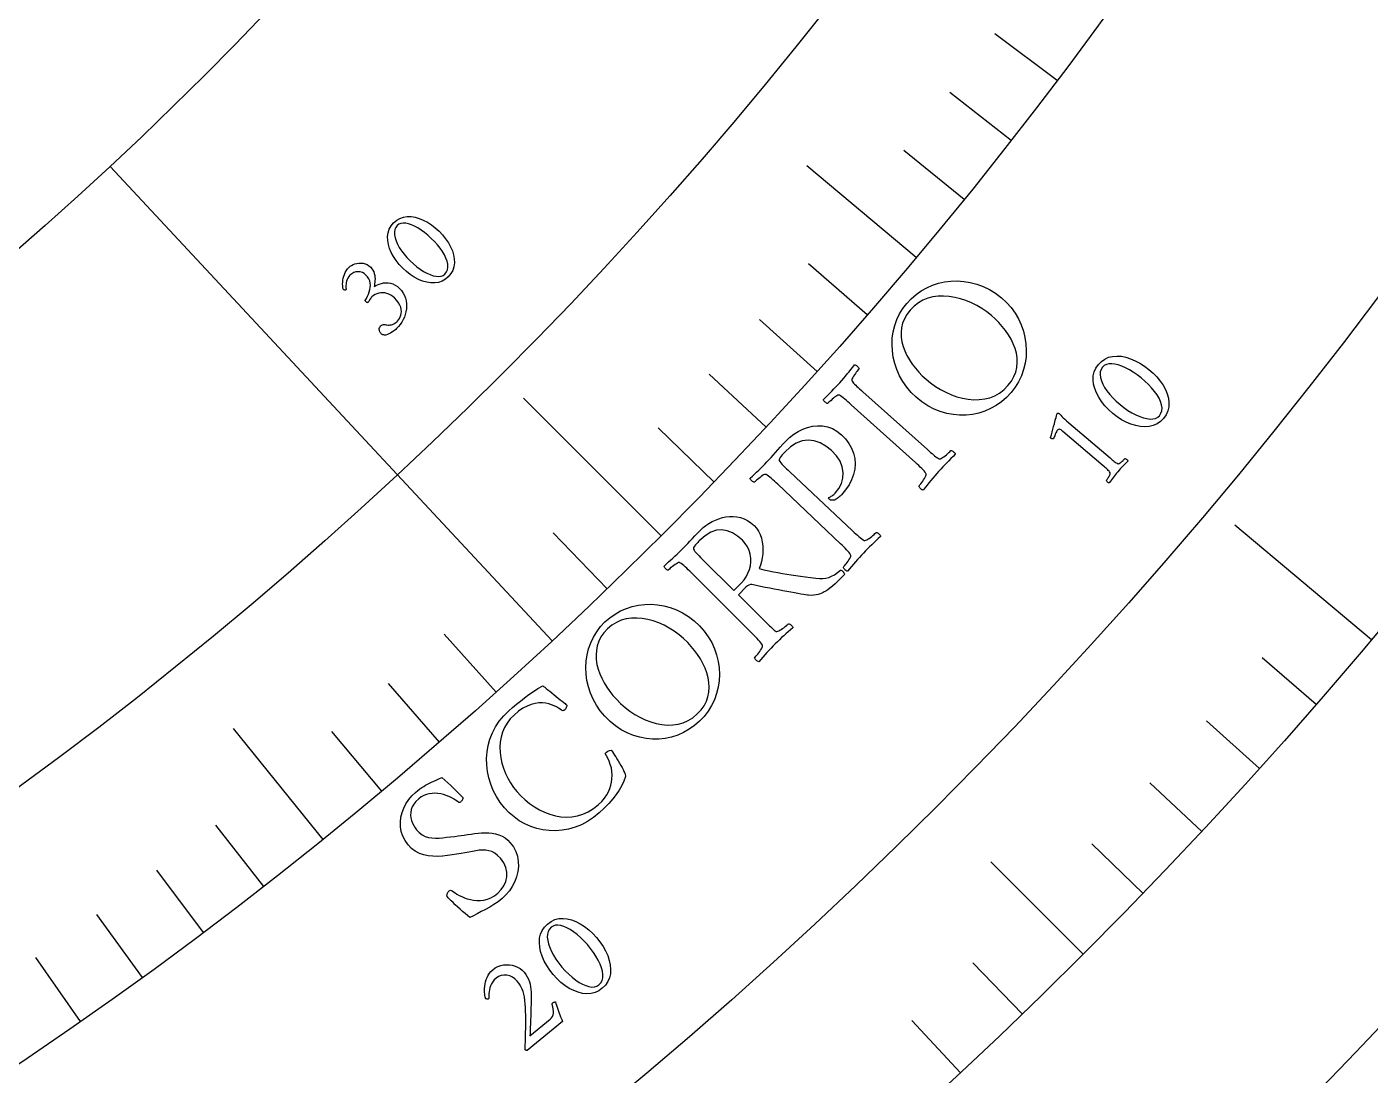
# Model space of a CAD drawing. Header units: millimetres. Extents: x -60 to 60, y -60 to 76.
# Drawn here: x 26.67 to 41.58, y -39.74 to -28.1 of the extents above; entities that cross this region are included whole.
import ezdxf

# ---------------------------------------------------------------- set-up
doc = ezdxf.new("R2010")
doc.units = ezdxf.units.MM
for name, color, linetype in [('CUT_OUTER', 1, 'Continuous'), ('ENGRAVE', 7, 'Continuous'), ('ENGRAVE_FINE', 8, 'Continuous'), ('TEXT', 5, 'Continuous')]:
    doc.layers.add(name, color=color, linetype=linetype)

msp = doc.modelspace()

# ---------------------------------------------------------------- linework, layer by layer
at = {"layer": 'CUT_OUTER'}
msp.add_arc((0, -0.0001), 59.9999, 176.771323, 2.429054, dxfattribs=at)
at = {"layer": 'ENGRAVE'}
for points in [[(32.4981, -34.9165), (27.5927, -29.6461)], [(36.5416, -30.6595), (35.3281, -29.6413)], [(33.7077, -33.7503), (32.1813, -32.2219)], [(41.5962, -34.9034), (40.0794, -33.6306)], [(29.9562, -37.1203), (28.9615, -35.8876)], [(38.3959, -38.3959), (37.3692, -37.3692)]]:
    msp.add_lwpolyline(points, dxfattribs=at)
for radius in [58.8, 58.8, 57.225, 54.3, 54.3, 51.99, 47.7, 47.7, 45.18, 40.5, 40.5]:
    msp.add_circle((0, 0), radius, dxfattribs=at)
at = {"layer": 'ENGRAVE_FINE'}
for points in [[(38.1049, -28.6933), (37.4147, -28.1736)], [(37.5956, -29.3575), (36.9146, -28.8257)], [(37.0744, -30.013), (36.4029, -29.4693)], [(35.9972, -31.2968), (35.3452, -30.7299)], [(35.4415, -31.9248), (34.7995, -31.3465)], [(34.8745, -32.5431), (34.2429, -31.9537)], [(34.2966, -33.1517), (33.6753, -32.5512)], [(33.1082, -34.3386), (32.5085, -33.7166)], [(31.8777, -35.4839), (31.3003, -34.8411)], [(40.9807, -35.624), (40.383, -35.1044)], [(31.2471, -36.0404), (30.6811, -35.3876)], [(30.6065, -36.5859), (30.0522, -35.9232)], [(40.3528, -36.3338), (39.7642, -35.8038)], [(39.7125, -37.0325), (39.1333, -36.4924)], [(29.2963, -37.6433), (28.7657, -36.9614)], [(39.0602, -37.7199), (38.4904, -37.1698)], [(28.6271, -38.1547), (28.1085, -37.4636)], [(27.9486, -38.6544), (27.4424, -37.9543)], [(27.2612, -39.1423), (26.7674, -38.4333)], [(37.7199, -39.0602), (37.1698, -38.4904)], [(37.0325, -39.7125), (36.4924, -39.1333)]]:
    msp.add_lwpolyline(points, dxfattribs=at)
at = {"layer": 'TEXT'}
for points in [[(30.7386, -30.2743), (30.7722, -30.2453), (30.8086, -30.2239), (30.8476, -30.2101), (30.8893, -30.2039), (30.9327, -30.2046), (30.9769, -30.2114), (31.0219, -30.2242), (31.0677, -30.2432), (31.1133, -30.2674), (31.1576, -30.2962), (31.2008, -30.3295), (31.2427, -30.3674), (31.2817, -30.4082), (31.3161, -30.4505), (31.3459, -30.4943), (31.3711, -30.5395), (31.3909, -30.5851), (31.4047, -30.6302), (31.4123, -30.6748), (31.4138, -30.7188), (31.4084, -30.7612), (31.3953, -30.8009), (31.3744, -30.8379), (31.3457, -30.8723), (31.3126, -30.9007), (31.2764, -30.9216), (31.2371, -30.9352), (31.1947, -30.9413), (31.1504, -30.9407), (31.1055, -30.934), (31.06, -30.9212), (31.0138, -30.9023), (30.968, -30.878), (30.9236, -30.849), (30.8807, -30.8153), (30.8393, -30.777), (30.8008, -30.7356), (30.7669, -30.6929), (30.7376, -30.6488), (30.7129, -30.6034), (30.6935, -30.5577), (30.6802, -30.5127), (30.673, -30.4683), (30.6719, -30.4247), (30.6775, -30.3828), (30.6905, -30.3438), (30.7108, -30.3076), (30.7386, -30.2743)], [(30.778, -30.3038), (30.7617, -30.3249), (30.7512, -30.349), (30.7466, -30.3763), (30.7479, -30.4066), (30.7544, -30.4393), (30.7655, -30.4733), (30.7813, -30.5089), (30.8017, -30.5458), (30.8262, -30.5834), (30.8543, -30.6207), (30.8859, -30.6578), (30.9211, -30.6947), (30.9579, -30.7293), (30.995, -30.7604), (31.0326, -30.7882), (31.0706, -30.8125), (31.1079, -30.8328), (31.1436, -30.8488), (31.1775, -30.8602), (31.2098, -30.8673), (31.2395, -30.8693), (31.2656, -30.8658), (31.2882, -30.8566), (31.3071, -30.842), (31.3249, -30.8192), (31.3362, -30.7937), (31.3409, -30.7653), (31.3391, -30.7341), (31.3316, -30.7009), (31.3192, -30.6663), (31.3019, -30.6305), (31.2797, -30.5933), (31.2536, -30.5557), (31.2244, -30.5186), (31.1921, -30.482), (31.1568, -30.4458), (31.1196, -30.4112), (31.0823, -30.3802), (31.0452, -30.353), (31.0081, -30.3295), (30.9718, -30.31), (30.9372, -30.2949), (30.9042, -30.2842), (30.8729, -30.2778), (30.844, -30.2763), (30.8186, -30.2801), (30.7966, -30.2893), (30.778, -30.3038)], [(30.2432, -30.7673), (30.2562, -30.7562), (30.2716, -30.7462), (30.2893, -30.7374), (30.3093, -30.7297), (30.3308, -30.724), (30.3529, -30.7208), (30.3755, -30.7202), (30.3988, -30.7223), (30.4218, -30.7276), (30.4437, -30.7369), (30.4645, -30.7502), (30.4841, -30.7675), (30.4977, -30.783), (30.5088, -30.7998), (30.5174, -30.8178), (30.5237, -30.837), (30.5279, -30.8568), (30.5305, -30.8764), (30.5316, -30.8959), (30.5311, -30.9153), (30.5297, -30.9339), (30.5278, -30.951), (30.5255, -30.9666), (30.5228, -30.9807), (30.5392, -30.97), (30.558, -30.9607), (30.579, -30.9527), (30.6022, -30.9461), (30.6269, -30.9415), (30.6522, -30.9397), (30.678, -30.9409), (30.7045, -30.9448), (30.7308, -30.9525), (30.7561, -30.9645), (30.7805, -30.9809), (30.8039, -31.0018), (30.8259, -31.0265), (30.8442, -31.0527), (30.8588, -31.0803), (30.8696, -31.1093), (30.877, -31.1392), (30.8813, -31.1693), (30.8824, -31.1996), (30.8804, -31.2302), (30.8754, -31.2606), (30.8678, -31.2904), (30.8576, -31.3196), (30.8447, -31.3482), (30.8294, -31.3757), (30.8121, -31.4016), (30.7928, -31.4259), (30.7714, -31.4486), (30.7612, -31.4579), (30.7493, -31.4676), (30.7355, -31.4778), (30.7199, -31.4885), (30.7033, -31.4987), (30.6867, -31.5074), (30.6699, -31.5146), (30.6531, -31.5205), (30.649, -31.5206), (30.6435, -31.5203), (30.6365, -31.5195), (30.6282, -31.5182), (30.6195, -31.5162), (30.6117, -31.513), (30.6047, -31.5088), (30.5986, -31.5035), (30.59, -31.493), (30.5837, -31.4821), (30.58, -31.4706), (30.5787, -31.4586), (30.5796, -31.4469), (30.5825, -31.4365), (30.5874, -31.4271), (30.5942, -31.419), (30.6043, -31.4109), (30.6152, -31.4058), (30.627, -31.4035), (30.6395, -31.4041), (30.6522, -31.406), (30.6646, -31.4073), (30.6767, -31.4081), (30.6884, -31.4085), (30.7017, -31.4078), (30.7146, -31.4054), (30.7272, -31.4013), (30.7394, -31.3955), (30.7512, -31.3886), (30.7622, -31.381), (30.7725, -31.3729), (30.7821, -31.3641), (30.7939, -31.3508), (30.804, -31.3357), (30.8125, -31.3188), (30.8193, -31.3), (30.8236, -31.2797), (30.8246, -31.2582), (30.8223, -31.2354), (30.8167, -31.2112), (30.807, -31.1862), (30.7925, -31.1607), (30.7731, -31.1345), (30.7488, -31.1078), (30.7293, -31.0902), (30.7087, -31.0758), (30.687, -31.0648), (30.6644, -31.057), (30.6413, -31.0522), (30.6185, -31.0502), (30.5959, -31.0509), (30.5735, -31.0543), (30.5521, -31.0604), (30.5324, -31.0691), (30.5145, -31.0803), (30.4982, -31.0941), (30.4907, -31.102), (30.4838, -31.1106), (30.4775, -31.1198), (30.4716, -31.1297), (30.4663, -31.1392), (30.4615, -31.1476), (30.4573, -31.1547), (30.4536, -31.1605), (30.4471, -31.1589), (30.441, -31.1563), (30.4353, -31.1525), (30.4299, -31.1477), (30.4269, -31.1445), (30.4247, -31.1415), (30.4231, -31.1387), (30.4223, -31.1362), (30.4361, -31.1131), (30.4483, -31.0895), (30.4589, -31.0652), (30.468, -31.0403), (30.4748, -31.0152), (30.4788, -30.9905), (30.4799, -30.9661), (30.4781, -30.942), (30.4727, -30.9186), (30.4632, -30.896), (30.4495, -30.8744), (30.4316, -30.8537), (30.4122, -30.8373), (30.3911, -30.8256), (30.3684, -30.8186), (30.344, -30.8164), (30.3194, -30.819), (30.2961, -30.8264), (30.2741, -30.8388), (30.2534, -30.856), (30.2399, -30.8709), (30.2291, -30.8867), (30.2209, -30.9032), (30.2155, -30.9206), (30.2119, -30.9379), (30.2097, -30.9542), (30.2086, -30.9695), (30.2089, -30.9839), (30.2095, -30.9965), (30.2099, -31.0068), (30.2099, -31.0146), (30.2095, -31.0201), (30.2072, -31.0215), (30.204, -31.0221), (30.2, -31.0219), (30.1952, -31.0208), (30.1902, -31.019), (30.1857, -31.0168), (30.1817, -31.0141), (30.1782, -31.0109), (30.1751, -30.9924), (30.1732, -30.973), (30.1725, -30.9528), (30.173, -30.9318), (30.175, -30.9103), (30.1786, -30.8889), (30.184, -30.8674), (30.1911, -30.8459), (30.2003, -30.8249), (30.212, -30.8048), (30.2263, -30.7856), (30.2432, -30.7673)], [(36.4364, -31.1688), (36.4859, -31.1161), (36.5393, -31.0695), (36.5964, -31.0289), (36.6574, -30.9942), (36.7214, -30.9659), (36.7875, -30.9441), (36.8556, -30.9289), (36.9258, -30.9204), (36.9972, -30.9185), (37.0687, -30.9235), (37.1405, -30.9355), (37.2125, -30.9543), (37.2837, -30.9804), (37.353, -31.0144), (37.4205, -31.0563), (37.4862, -31.106), (37.5439, -31.1587), (37.5949, -31.2153), (37.6391, -31.2757), (37.6764, -31.3402), (37.707, -31.4073), (37.7311, -31.4761), (37.7485, -31.5464), (37.7593, -31.6183), (37.7633, -31.6906), (37.7602, -31.7623), (37.7501, -31.8333), (37.733, -31.9036), (37.7087, -31.972), (37.6774, -32.0373), (37.6389, -32.0994), (37.5933, -32.1584), (37.5429, -32.2119), (37.4885, -32.2594), (37.4299, -32.3009), (37.3673, -32.3363), (37.3019, -32.3652), (37.2346, -32.387), (37.1655, -32.4018), (37.0947, -32.4095), (37.023, -32.4101), (36.9514, -32.4035), (36.8799, -32.3898), (36.8085, -32.369), (36.7384, -32.3408), (36.6705, -32.3049), (36.6049, -32.2615), (36.5416, -32.2104), (36.4853, -32.1561), (36.4357, -32.0981), (36.3927, -32.0365), (36.3563, -31.9713), (36.3264, -31.9037), (36.3031, -31.835), (36.2863, -31.7652), (36.276, -31.6942), (36.2723, -31.6231), (36.2755, -31.5528), (36.2855, -31.4834), (36.3023, -31.4147), (36.3259, -31.3482), (36.3561, -31.285), (36.3929, -31.2252), (36.4364, -31.1688)], [(36.4737, -31.2422), (36.4374, -31.2899), (36.4094, -31.3387), (36.3896, -31.3887), (36.378, -31.4399), (36.3735, -31.4916), (36.3751, -31.5431), (36.3826, -31.5945), (36.3961, -31.6457), (36.4149, -31.6964), (36.4379, -31.746), (36.4653, -31.7945), (36.497, -31.842), (36.532, -31.8878), (36.5691, -31.931), (36.6084, -31.9719), (36.6498, -32.0102), (36.7007, -32.0517), (36.7543, -32.0897), (36.8108, -32.1243), (36.8701, -32.1553), (36.9312, -32.1821), (36.9928, -32.2039), (37.0551, -32.2205), (37.1179, -32.232), (37.1804, -32.2377), (37.2413, -32.2369), (37.3009, -32.2295), (37.359, -32.2157), (37.4145, -32.1944), (37.4665, -32.1648), (37.5149, -32.1269), (37.5597, -32.0808), (37.5969, -32.0317), (37.6257, -31.9816), (37.6461, -31.9304), (37.658, -31.8781), (37.6625, -31.8254), (37.6607, -31.7728), (37.6526, -31.7202), (37.6382, -31.6676), (37.6185, -31.6158), (37.5943, -31.5655), (37.5657, -31.5166), (37.5327, -31.4691), (37.4965, -31.4237), (37.4583, -31.3809), (37.4181, -31.3407), (37.3758, -31.3031), (37.3242, -31.2628), (37.2699, -31.226), (37.2131, -31.1928), (37.1536, -31.1631), (37.0926, -31.1377), (37.0311, -31.1174), (36.969, -31.1022), (36.9065, -31.092), (36.8446, -31.0874), (36.7844, -31.0889), (36.7259, -31.0967), (36.6691, -31.1106), (36.6149, -31.1315), (36.5643, -31.1605), (36.5172, -31.1973), (36.4737, -31.2422)], [(38.5635, -31.8478), (38.5976, -31.8127), (38.6354, -31.7858), (38.6768, -31.7669), (38.7219, -31.7561), (38.7696, -31.7527), (38.8187, -31.7559), (38.8693, -31.7656), (38.9213, -31.782), (38.9735, -31.8042), (39.0249, -31.8315), (39.0754, -31.8638), (39.1249, -31.9013), (39.1716, -31.9423), (39.2133, -31.9854), (39.2502, -32.0305), (39.2821, -32.0776), (39.3082, -32.1257), (39.3276, -32.1738), (39.3403, -32.2219), (39.3461, -32.27), (39.3443, -32.3169), (39.3337, -32.3617), (39.3144, -32.4043), (39.2863, -32.4447), (39.2527, -32.479), (39.2151, -32.5054), (39.1733, -32.524), (39.1274, -32.5348), (39.0789, -32.5384), (39.029, -32.5354), (38.9779, -32.5257), (38.9255, -32.5095), (38.8729, -32.4873), (38.8216, -32.4598), (38.7713, -32.427), (38.7222, -32.389), (38.676, -32.3474), (38.6348, -32.3039), (38.5984, -32.2584), (38.567, -32.211), (38.5413, -32.1628), (38.5224, -32.1147), (38.5102, -32.0668), (38.5048, -32.019), (38.507, -31.9726), (38.5174, -31.9286), (38.5363, -31.887), (38.5635, -31.8478)], [(35.6931, -32.0484), (35.7146, -32.0241), (35.7355, -31.9998), (35.7558, -31.9755), (35.7755, -31.9512), (35.7951, -31.9267), (35.8153, -31.9018), (35.836, -31.8764), (35.8573, -31.8506), (35.864, -31.8514), (35.8711, -31.8542), (35.8787, -31.8591), (35.8867, -31.8661), (35.8941, -31.8739), (35.8996, -31.881), (35.9035, -31.8875), (35.9056, -31.8934), (35.9003, -31.8997), (35.8935, -31.9084), (35.8851, -31.9194), (35.8752, -31.9328), (35.8648, -31.9474), (35.8551, -31.9618), (35.8461, -31.9761), (35.8378, -31.9903), (35.8313, -32.0034), (35.8277, -32.0146), (35.827, -32.0238), (35.8292, -32.031), (35.8364, -32.0415), (35.8454, -32.0527), (35.8561, -32.0644), (35.8686, -32.0768), (35.8823, -32.0898), (35.8968, -32.1032), (35.912, -32.1171), (35.9279, -32.1314), (35.9305, -32.1337), (35.9331, -32.136), (35.9357, -32.1383), (35.9382, -32.1406), (35.9408, -32.1429), (35.9434, -32.1452), (35.946, -32.1475), (35.9485, -32.1498), (36.6644, -32.7901), (36.667, -32.7924), (36.6696, -32.7947), (36.6722, -32.797), (36.6748, -32.7993), (36.6773, -32.8016), (36.6799, -32.8039), (36.6825, -32.8062), (36.6851, -32.8085), (36.701, -32.8227), (36.7164, -32.8361), (36.731, -32.8488), (36.7451, -32.8606), (36.7584, -32.8713), (36.771, -32.8804), (36.783, -32.8879), (36.7942, -32.8937), (36.8011, -32.8945), (36.8101, -32.8924), (36.8212, -32.8875), (36.8344, -32.8799), (36.8486, -32.8704), (36.8626, -32.8599), (36.8765, -32.8486), (36.8902, -32.8363), (36.9027, -32.8246), (36.913, -32.8147), (36.921, -32.8066), (36.9267, -32.8005), (36.9329, -32.8018), (36.9398, -32.8048), (36.9476, -32.8095), (36.9562, -32.8158), (36.9641, -32.8229), (36.9699, -32.8299), (36.9735, -32.8367), (36.9749, -32.8433), (36.9503, -32.8676), (36.9263, -32.8914), (36.9029, -32.9148), (36.88, -32.9377), (36.8575, -32.9607), (36.8349, -32.9843), (36.8124, -33.0084), (36.7899, -33.0332), (36.7682, -33.0576), (36.7467, -33.0826), (36.7252, -33.108), (36.7039, -33.1339), (36.6825, -33.1602), (36.6611, -33.1868), (36.6395, -33.2138), (36.6178, -33.241), (36.6111, -33.2402), (36.604, -33.2374), (36.5964, -33.2324), (36.5885, -33.2253), (36.5812, -33.2174), (36.5758, -33.2102), (36.572, -33.2036), (36.5701, -33.1976), (36.5756, -33.1912), (36.5827, -33.1824), (36.5915, -33.1712), (36.6018, -33.1575), (36.6126, -33.1425), (36.6225, -33.1273), (36.6316, -33.112), (36.6399, -33.0965), (36.6463, -33.0823), (36.6499, -33.0708), (36.6507, -33.062), (36.6486, -33.0559), (36.6404, -33.0429), (36.6299, -33.0293), (36.6173, -33.0151), (36.6026, -33.0004), (36.5863, -32.985), (36.5694, -32.9693), (36.5516, -32.953), (36.5332, -32.9363), (35.8199, -32.2932), (35.8013, -32.2765), (35.7831, -32.2604), (35.7654, -32.2449), (35.7481, -32.23), (35.7315, -32.2165), (35.7159, -32.2051), (35.7012, -32.196), (35.6874, -32.189), (35.6806, -32.1869), (35.6718, -32.1882), (35.6612, -32.1929), (35.6486, -32.201), (35.6351, -32.2112), (35.6216, -32.2219), (35.6081, -32.2332), (35.5947, -32.2451), (35.5824, -32.2565), (35.5723, -32.266), (35.5645, -32.2737), (35.5588, -32.2796), (35.5527, -32.2782), (35.5458, -32.275), (35.5381, -32.2702), (35.5296, -32.2638), (35.5218, -32.2566), (35.5161, -32.2496), (35.5125, -32.2428), (35.5111, -32.2362), (35.5346, -32.2121), (35.558, -32.1883), (35.5813, -32.1648), (35.6046, -32.1415), (35.6275, -32.1184), (35.6499, -32.0952), (35.6717, -32.0718), (35.6931, -32.0484)], [(38.6095, -31.8763), (38.5937, -31.901), (38.5845, -31.9285), (38.5821, -31.9588), (38.5864, -31.992), (38.5966, -32.0271), (38.6121, -32.0634), (38.6328, -32.1008), (38.6587, -32.1393), (38.6892, -32.1781), (38.7236, -32.2164), (38.7618, -32.254), (38.804, -32.291), (38.8476, -32.3253), (38.8913, -32.3559), (38.9351, -32.3826), (38.979, -32.4056), (39.0219, -32.4243), (39.0625, -32.4384), (39.1008, -32.4477), (39.1369, -32.4523), (39.1696, -32.4516), (39.1979, -32.4452), (39.2217, -32.4331), (39.2411, -32.4152), (39.2584, -32.3886), (39.2682, -32.3595), (39.2707, -32.3279), (39.2657, -32.2939), (39.2543, -32.2582), (39.2374, -32.2216), (39.215, -32.184), (39.1872, -32.1454), (39.1549, -32.1067), (39.1194, -32.0688), (39.0805, -32.0317), (39.0384, -31.9955), (38.9942, -31.9611), (38.9504, -31.9308), (38.9071, -31.9046), (38.8642, -31.8823), (38.8226, -31.8645), (38.7832, -31.8512), (38.746, -31.8426), (38.711, -31.8387), (38.6793, -31.8398), (38.6518, -31.8465), (38.6285, -31.8586), (38.6095, -31.8763)], [(38.618, -32.9717), (38.1703, -32.5895), (38.1591, -32.5804), (38.1491, -32.5736), (38.1405, -32.5689), (38.1331, -32.5665), (38.1266, -32.566), (38.1205, -32.5675), (38.1147, -32.5709), (38.1092, -32.5761), (38.1038, -32.5836), (38.0979, -32.5936), (38.0917, -32.6062), (38.0851, -32.6215), (38.0788, -32.6371), (38.0735, -32.6508), (38.0691, -32.6627), (38.0657, -32.6728), (38.0577, -32.6736), (38.0504, -32.6728), (38.0438, -32.6704), (38.0378, -32.6663), (38.0377, -32.6663), (38.0375, -32.6661), (38.0372, -32.6658), (38.0367, -32.6654), (38.0347, -32.6635), (38.0335, -32.6617), (38.0329, -32.6599), (38.0329, -32.6583), (38.0418, -32.6272), (38.0505, -32.5964), (38.0588, -32.5656), (38.0669, -32.535), (38.0745, -32.5058), (38.0815, -32.4792), (38.0878, -32.4552), (38.0934, -32.4339), (38.0982, -32.4162), (38.1017, -32.4035), (38.104, -32.3956), (38.1051, -32.3926), (38.107, -32.3903), (38.1096, -32.3881), (38.1127, -32.387), (38.1164, -32.3871), (38.1205, -32.3883), (38.1246, -32.39), (38.1284, -32.3916), (38.1317, -32.3931), (38.1347, -32.3946), (38.1362, -32.3963), (38.1407, -32.4016), (38.1482, -32.4104), (38.1587, -32.4227), (38.1724, -32.4377), (38.1895, -32.4547), (38.21, -32.4735), (38.2338, -32.4943), (38.6926, -32.8842), (38.7049, -32.8946), (38.7169, -32.9045), (38.7284, -32.9141), (38.7396, -32.9232), (38.7504, -32.9314), (38.7606, -32.9383), (38.7702, -32.9438), (38.7792, -32.948), (38.7836, -32.9484), (38.7892, -32.9471), (38.796, -32.9442), (38.804, -32.9395), (38.8124, -32.9338), (38.8208, -32.9275), (38.8289, -32.9207), (38.8368, -32.9134), (38.8441, -32.9064), (38.8501, -32.9004), (38.8549, -32.8954), (38.8584, -32.8914), (38.8624, -32.8922), (38.8669, -32.894), (38.8721, -32.8969), (38.8777, -32.9009), (38.8829, -32.9054), (38.8868, -32.9098), (38.8892, -32.9142), (38.8902, -32.9184), (38.8749, -32.9343), (38.8603, -32.9495), (38.8463, -32.964), (38.833, -32.9779), (38.8199, -32.9918), (38.8065, -33.0065), (38.7928, -33.0219), (38.7788, -33.0381), (38.7656, -33.0538), (38.7533, -33.0689), (38.7417, -33.0836), (38.7309, -33.0977), (38.7202, -33.112), (38.7087, -33.1274), (38.6964, -33.1439), (38.6833, -33.1614), (38.6789, -33.1611), (38.6742, -33.1593), (38.6693, -33.1563), (38.664, -33.1518), (38.6592, -33.1469), (38.6555, -33.1423), (38.653, -33.1381), (38.6516, -33.1342), (38.6549, -33.1301), (38.6591, -33.1246), (38.664, -33.1178), (38.6698, -33.1095), (38.6758, -33.1005), (38.6812, -33.0914), (38.6861, -33.0822), (38.6904, -33.0729), (38.6936, -33.0643), (38.6953, -33.0574), (38.6953, -33.052), (38.6938, -33.0482), (38.6883, -33.0399), (38.6814, -33.0312), (38.6731, -33.0221), (38.6635, -33.0125), (38.653, -33.0027), (38.6419, -32.9926), (38.6302, -32.9822), (38.618, -32.9717)], [(35.7106, -32.6261), (35.7566, -32.6733), (35.7943, -32.7235), (35.8238, -32.7765), (35.8449, -32.8324), (35.8577, -32.89), (35.8619, -32.9484), (35.8577, -33.0074), (35.845, -33.0671), (35.824, -33.1263), (35.7946, -33.184), (35.7569, -33.2401), (35.711, -33.2946), (35.7041, -33.3016), (35.6957, -33.3093), (35.686, -33.3176), (35.6748, -33.3266), (35.6632, -33.3352), (35.6522, -33.3424), (35.6417, -33.3481), (35.6318, -33.3524), (35.6278, -33.3525), (35.6223, -33.3529), (35.6152, -33.3533), (35.6067, -33.354), (35.5976, -33.3537), (35.5889, -33.3514), (35.5807, -33.3473), (35.5729, -33.3412), (35.5691, -33.3366), (35.5677, -33.3324), (35.5688, -33.3285), (35.5723, -33.3249), (35.5804, -33.3198), (35.5888, -33.3145), (35.5975, -33.3091), (35.6065, -33.3036), (35.6156, -33.2976), (35.6245, -33.2906), (35.6333, -33.2828), (35.642, -33.274), (35.682, -33.2227), (35.71, -33.1676), (35.7259, -33.1087), (35.7296, -33.0461), (35.7198, -32.9826), (35.6951, -32.921), (35.6555, -32.8612), (35.6011, -32.8033), (35.5385, -32.7534), (35.4743, -32.7174), (35.4087, -32.6953), (35.3415, -32.6872), (35.2743, -32.6945), (35.2086, -32.7188), (35.1442, -32.7601), (35.0811, -32.8184), (35.0734, -32.8269), (35.064, -32.8375), (35.053, -32.8503), (35.0404, -32.8652), (35.029, -32.8802), (35.022, -32.8932), (35.0191, -32.9042), (35.0206, -32.9132), (35.0267, -32.9245), (35.0361, -32.9375), (35.0488, -32.9523), (35.0648, -32.9688), (35.0825, -32.9861), (35.1005, -33.0035), (35.1186, -33.0209), (35.137, -33.0382), (35.835, -33.6946), (35.8532, -33.7116), (35.8709, -33.7279), (35.888, -33.7435), (35.9046, -33.7584), (35.9206, -33.7719), (35.9358, -33.7833), (35.9502, -33.7926), (35.9638, -33.7997), (35.9707, -33.8006), (35.9797, -33.7987), (35.9909, -33.7942), (36.0043, -33.7868), (36.0187, -33.7777), (36.0328, -33.7678), (36.0467, -33.7571), (36.0604, -33.7456), (36.0728, -33.7345), (36.083, -33.7251), (36.0911, -33.7174), (36.0969, -33.7115), (36.1031, -33.7129), (36.11, -33.7161), (36.1176, -33.721), (36.1261, -33.7275), (36.1338, -33.7349), (36.1394, -33.742), (36.1428, -33.7488), (36.1441, -33.7555), (36.1189, -33.7792), (36.0943, -33.8024), (36.0703, -33.8252), (36.0469, -33.8475), (36.0237, -33.8699), (36.0006, -33.8929), (35.9775, -33.9165), (35.9544, -33.9407), (35.9322, -33.9645), (35.9101, -33.9888), (35.8883, -34.0134), (35.8667, -34.0384), (35.845, -34.0638), (35.8232, -34.0896), (35.8011, -34.1158), (35.7788, -34.1424), (35.7721, -34.1415), (35.765, -34.1385), (35.7576, -34.1333), (35.7499, -34.126), (35.7428, -34.118), (35.7375, -34.1106), (35.7339, -34.1039), (35.7321, -34.0979), (35.7377, -34.0917), (35.7449, -34.0832), (35.7537, -34.0725), (35.7641, -34.0594), (35.7749, -34.0451), (35.7849, -34.0304), (35.7942, -34.0155), (35.8029, -34.0002), (35.8096, -33.9862), (35.8135, -33.9748), (35.8145, -33.966), (35.8126, -33.9599), (35.8046, -33.9467), (35.7946, -33.9328), (35.7823, -33.9184), (35.7679, -33.9032), (35.7521, -33.8875), (35.7355, -33.8713), (35.7182, -33.8546), (35.7002, -33.8374), (35.0031, -33.1767), (34.9849, -33.1596), (34.9672, -33.143), (34.9498, -33.1271), (34.9329, -33.1118), (34.9167, -33.0978), (34.9013, -33.0861), (34.8869, -33.0766), (34.8733, -33.0692), (34.8665, -33.067), (34.8577, -33.0681), (34.847, -33.0725), (34.8342, -33.0803), (34.8205, -33.0901), (34.8069, -33.1003), (34.7934, -33.111), (34.78, -33.1223), (34.7678, -33.1329), (34.7577, -33.1419), (34.7498, -33.1493), (34.744, -33.155), (34.738, -33.1534), (34.7312, -33.1501), (34.7236, -33.1451), (34.7153, -33.1384), (34.7076, -33.131), (34.7021, -33.1239), (34.6987, -33.117), (34.6974, -33.1105), (34.7214, -33.087), (34.7453, -33.0639), (34.769, -33.0412), (34.7924, -33.0189), (34.8156, -32.9967), (34.8383, -32.9743), (34.8606, -32.9517), (34.8825, -32.9288), (34.9052, -32.9045), (34.9286, -32.879), (34.9527, -32.8524), (34.9773, -32.8247), (35.0033, -32.7955), (35.0314, -32.7645), (35.0614, -32.7317), (35.0934, -32.6972), (35.1351, -32.6568), (35.1801, -32.6212), (35.2286, -32.5906), (35.2806, -32.5648), (35.3346, -32.5449), (35.3893, -32.5322), (35.4447, -32.5265), (35.5007, -32.5278), (35.5562, -32.5376), (35.6096, -32.5573), (35.6611, -32.5867), (35.7106, -32.6261)], [(34.1483, -33.683), (34.1758, -33.6574), (34.2058, -33.6337), (34.2385, -33.6117), (34.2739, -33.5915), (34.311, -33.5737), (34.3491, -33.559), (34.3882, -33.5474), (34.4283, -33.5389), (34.4688, -33.5341), (34.5093, -33.5337), (34.5496, -33.5377), (34.5899, -33.5461), (34.6294, -33.5596), (34.6676, -33.5789), (34.7044, -33.6039), (34.7399, -33.6346), (34.7667, -33.6644), (34.7892, -33.6979), (34.8075, -33.7349), (34.8214, -33.7755), (34.8313, -33.8182), (34.8373, -33.8616), (34.8394, -33.9057), (34.8377, -33.9504), (34.8322, -33.9943), (34.8234, -34.0359), (34.8111, -34.0753), (34.7954, -34.1123), (34.8507, -34.1251), (34.9042, -34.137), (34.9559, -34.1478), (35.0057, -34.1575), (35.0548, -34.1664), (35.1042, -34.1748), (35.1539, -34.1826), (35.204, -34.1899), (35.2556, -34.197), (35.31, -34.2043), (35.3671, -34.2118), (35.4271, -34.2194), (35.4661, -34.2226), (35.5029, -34.2222), (35.5375, -34.2182), (35.5699, -34.2107), (35.6016, -34.1987), (35.6341, -34.1812), (35.6675, -34.1582), (35.7017, -34.1298), (35.7083, -34.1309), (35.7153, -34.1347), (35.7224, -34.1412), (35.7299, -34.1503), (35.7366, -34.1597), (35.7416, -34.1672), (35.745, -34.1726), (35.7467, -34.176), (35.7086, -34.2151), (35.6731, -34.2499), (35.6401, -34.2806), (35.6098, -34.3071), (35.5823, -34.3295), (35.558, -34.3479), (35.5369, -34.3624), (35.519, -34.3729), (35.5064, -34.3784), (35.4912, -34.3847), (35.4734, -34.3917), (35.4531, -34.3995), (35.4303, -34.4062), (35.4048, -34.41), (35.3768, -34.4108), (35.3462, -34.4088), (35.3322, -34.4068), (35.313, -34.404), (35.2888, -34.4002), (35.2595, -34.3954), (35.226, -34.3898), (35.1892, -34.3834), (35.1491, -34.3761), (35.1058, -34.3681), (35.0602, -34.3595), (35.013, -34.3505), (34.9643, -34.3413), (34.9141, -34.3317), (34.8635, -34.3218), (34.8136, -34.3118), (34.7645, -34.3017), (34.7161, -34.2914), (34.6997, -34.2908), (34.6828, -34.2955), (34.6657, -34.3055), (34.6481, -34.3208), (34.5658, -34.4037), (34.8629, -34.6995), (34.8653, -34.7019), (34.8678, -34.7043), (34.8702, -34.7068), (34.8727, -34.7092), (34.8751, -34.7116), (34.8776, -34.7141), (34.88, -34.7165), (34.8825, -34.719), (34.8977, -34.734), (34.9123, -34.7482), (34.9262, -34.7616), (34.9396, -34.7742), (34.9524, -34.7856), (34.9645, -34.7953), (34.976, -34.8034), (34.987, -34.8099), (34.9938, -34.811), (35.0029, -34.8094), (35.0142, -34.8051), (35.0278, -34.7982), (35.0425, -34.7894), (35.057, -34.7798), (35.0715, -34.7692), (35.0858, -34.7577), (35.099, -34.7466), (35.1097, -34.7372), (35.1181, -34.7296), (35.1242, -34.7238), (35.1303, -34.7254), (35.1371, -34.7288), (35.1446, -34.7339), (35.1528, -34.7407), (35.1604, -34.7482), (35.1658, -34.7555), (35.169, -34.7625), (35.1701, -34.7692), (35.1442, -34.7921), (35.119, -34.8146), (35.0943, -34.8367), (35.0703, -34.8584), (35.0465, -34.8801), (35.0228, -34.9024), (34.999, -34.9254), (34.9752, -34.9489), (34.9522, -34.9722), (34.9294, -34.9959), (34.9066, -35.0201), (34.8839, -35.0449), (34.8612, -35.07), (34.8383, -35.0955), (34.8154, -35.1212), (34.7923, -35.1472), (34.7856, -35.1461), (34.7786, -35.1429), (34.7714, -35.1375), (34.7638, -35.13), (34.757, -35.1218), (34.7519, -35.1142), (34.7485, -35.1074), (34.7469, -35.1014), (34.7527, -35.0953), (34.7603, -35.0869), (34.7697, -35.0761), (34.7807, -35.063), (34.7923, -35.0486), (34.803, -35.034), (34.8129, -35.0191), (34.822, -35.0041), (34.8292, -34.9903), (34.8334, -34.979), (34.8346, -34.9702), (34.8329, -34.9641), (34.8253, -34.9506), (34.8157, -34.9365), (34.8038, -34.9217), (34.7899, -34.9061), (34.7745, -34.89), (34.7584, -34.8733), (34.7415, -34.8561), (34.724, -34.8384), (34.0444, -34.1598), (34.0267, -34.1421), (34.0094, -34.1251), (33.9926, -34.1087), (33.9761, -34.0929), (33.9603, -34.0785), (33.9453, -34.0663), (33.9311, -34.0564), (33.9177, -34.0486), (33.911, -34.0462), (33.9022, -34.047), (33.8913, -34.0512), (33.8783, -34.0586), (33.8643, -34.068), (33.8504, -34.0778), (33.8366, -34.0882), (33.8229, -34.099), (33.8104, -34.1093), (33.8001, -34.118), (33.792, -34.1251), (33.786, -34.1307), (33.78, -34.1289), (33.7733, -34.1255), (33.7659, -34.1203), (33.7578, -34.1133), (33.7503, -34.1057), (33.745, -34.0984), (33.7418, -34.0915), (33.7407, -34.0849), (33.7654, -34.0621), (33.7899, -34.0397), (33.8142, -34.0177), (33.8383, -33.9961), (33.8621, -33.9745), (33.8854, -33.9528), (33.9084, -33.9308), (33.9309, -33.9086), (33.9543, -33.8849), (33.9784, -33.8601), (34.0032, -33.8342), (34.0287, -33.8072), (34.0555, -33.7787), (34.0844, -33.7485), (34.1153, -33.7166), (34.1483, -33.683)], [(34.6106, -33.7973), (34.5568, -33.7517), (34.5009, -33.7176), (34.443, -33.6951), (34.383, -33.6841), (34.3216, -33.6878), (34.2594, -33.7089), (34.1964, -33.7476), (34.1326, -33.8038), (34.1246, -33.8121), (34.1149, -33.8224), (34.1035, -33.8349), (34.0905, -33.8495), (34.0788, -33.8642), (34.0713, -33.877), (34.0682, -33.8879), (34.0694, -33.8969), (34.0751, -33.9083), (34.0842, -33.9216), (34.0964, -33.9367), (34.112, -33.9537), (34.1292, -33.9715), (34.1467, -33.9894), (34.1643, -34.0073), (34.1822, -34.0251), (34.5168, -34.355), (34.6006, -34.2706), (34.6291, -34.2382), (34.6532, -34.2031), (34.673, -34.1651), (34.6884, -34.1242), (34.699, -34.0818), (34.7042, -34.0392), (34.7039, -33.9963), (34.6982, -33.9531), (34.6865, -33.9109), (34.6679, -33.8709), (34.6426, -33.833), (34.6106, -33.7973)], [(33.0846, -34.7061), (33.1392, -34.6588), (33.1969, -34.6178), (33.2579, -34.5832), (33.3222, -34.5549), (33.3887, -34.5332), (33.4566, -34.5183), (33.5259, -34.5101), (33.5966, -34.5087), (33.6678, -34.5141), (33.7385, -34.5264), (33.8087, -34.5455), (33.8784, -34.5715), (33.9466, -34.6048), (34.0121, -34.6456), (34.075, -34.6941), (34.1353, -34.7503), (34.1874, -34.8085), (34.2324, -34.87), (34.2702, -34.9346), (34.3008, -35.0025), (34.3244, -35.0724), (34.3413, -35.1433), (34.3515, -35.215), (34.355, -35.2876), (34.3516, -35.36), (34.3413, -35.431), (34.324, -35.5006), (34.2998, -35.5688), (34.2688, -35.6343), (34.2309, -35.6961), (34.1864, -35.754), (34.1351, -35.8081), (34.0795, -35.8562), (34.0205, -35.898), (33.958, -35.9333), (33.8922, -35.9622), (33.8241, -35.9842), (33.7549, -35.9991), (33.6847, -36.0068), (33.6135, -36.0073), (33.5421, -36.0006), (33.4716, -35.9868), (33.4018, -35.9659), (33.3329, -35.938), (33.266, -35.9028), (33.2021, -35.8602), (33.1413, -35.8103), (33.0834, -35.7531), (33.033, -35.6933), (32.9895, -35.6306), (32.953, -35.5649), (32.9234, -35.4964), (32.9005, -35.4261), (32.8843, -35.3554), (32.8747, -35.2842), (32.8716, -35.2126), (32.8752, -35.1415), (32.8855, -35.0719), (32.9025, -35.0038), (32.9262, -34.9372), (32.9564, -34.8734), (32.9928, -34.8136), (33.0356, -34.7579), (33.0846, -34.7061)], [(33.1142, -34.783), (33.0733, -34.8267), (33.0404, -34.8724), (33.0156, -34.9202), (32.9989, -34.9699), (32.9893, -35.0209), (32.9855, -35.0723), (32.9878, -35.1242), (32.9961, -35.1766), (33.0096, -35.2288), (33.0275, -35.2805), (33.0498, -35.3316), (33.0765, -35.3821), (33.1067, -35.4311), (33.1392, -35.4779), (33.1741, -35.5225), (33.2115, -35.5649), (33.2578, -35.6113), (33.3074, -35.6546), (33.36, -35.6947), (33.4159, -35.7316), (33.4739, -35.7645), (33.533, -35.7924), (33.5933, -35.8152), (33.6546, -35.833), (33.7162, -35.845), (33.7769, -35.8504), (33.8369, -35.8492), (33.8961, -35.8413), (33.9535, -35.8257), (34.0083, -35.8016), (34.0602, -35.7688), (34.1095, -35.7275), (34.1515, -35.6824), (34.1852, -35.6354), (34.2107, -35.5866), (34.2278, -35.5358), (34.2376, -35.4838), (34.2412, -35.4313), (34.2385, -35.3781), (34.2295, -35.3244), (34.2151, -35.2709), (34.1962, -35.2183), (34.1727, -35.1668), (34.1447, -35.1162), (34.1133, -35.0673), (34.0797, -35.0209), (34.0437, -34.9768), (34.0055, -34.9352), (33.9582, -34.8898), (33.908, -34.8477), (33.8548, -34.8089), (33.7986, -34.7733), (33.7405, -34.7419), (33.6813, -34.7154), (33.6212, -34.6939), (33.56, -34.6774), (33.4989, -34.6666), (33.4388, -34.662), (33.3798, -34.6638), (33.3219, -34.6719), (33.2659, -34.6872), (33.2126, -34.7109), (33.1621, -34.7428), (33.1142, -34.783)], [(32.0178, -35.6927), (32.0588, -35.6566), (32.1016, -35.6204), (32.146, -35.5842), (32.1921, -35.548), (32.24, -35.5123), (32.2896, -35.4781), (32.3411, -35.4452), (32.3945, -35.4136), (32.3968, -35.4155), (32.4039, -35.421), (32.4157, -35.4302), (32.4322, -35.4431), (32.4518, -35.4586), (32.4728, -35.4754), (32.4953, -35.4936), (32.5193, -35.5132), (32.5435, -35.533), (32.5666, -35.5519), (32.5887, -35.5698), (32.6096, -35.5867), (32.6279, -35.6015), (32.6419, -35.613), (32.6515, -35.6213), (32.6567, -35.6263), (32.6599, -35.6297), (32.6613, -35.6346), (32.6611, -35.6411), (32.6591, -35.6491), (32.6559, -35.6575), (32.6517, -35.6653), (32.6464, -35.6724), (32.6402, -35.6789), (32.6343, -35.6837), (32.6282, -35.6876), (32.6219, -35.6904), (32.6154, -35.6922), (32.6035, -35.6836), (32.588, -35.6736), (32.5691, -35.662), (32.5467, -35.6489), (32.5211, -35.636), (32.4926, -35.625), (32.4613, -35.6158), (32.427, -35.6084), (32.3902, -35.6044), (32.3512, -35.6054), (32.3101, -35.6112), (32.2667, -35.6218), (32.2213, -35.6391), (32.1744, -35.6645), (32.1257, -35.6982), (32.0754, -35.74), (32.0334, -35.7824), (31.9982, -35.8281), (31.9697, -35.8771), (31.948, -35.9295), (31.9325, -35.9843), (31.9228, -36.0404), (31.919, -36.0978), (31.9209, -36.1566), (31.9282, -36.2156), (31.9403, -36.2738), (31.9573, -36.3311), (31.9792, -36.3876), (32.0053, -36.4422), (32.0349, -36.4939), (32.0682, -36.5425), (32.1051, -36.5881), (32.1499, -36.6358), (32.1977, -36.6801), (32.2484, -36.721), (32.3021, -36.7585), (32.358, -36.7917), (32.4154, -36.8195), (32.4744, -36.8419), (32.5348, -36.8589), (32.596, -36.8698), (32.6573, -36.8736), (32.7187, -36.8704), (32.7801, -36.8601), (32.8407, -36.8418), (32.8999, -36.8146), (32.9575, -36.7784), (33.0135, -36.7333), (33.0495, -36.6982), (33.0799, -36.6626), (33.1046, -36.6267), (33.1237, -36.5905), (33.1383, -36.5545), (33.1497, -36.5195), (33.1578, -36.4855), (33.1627, -36.4524), (33.1651, -36.4086), (33.1628, -36.3666), (33.156, -36.3265), (33.1445, -36.2883), (33.1306, -36.2526), (33.1166, -36.2201), (33.1024, -36.191), (33.0881, -36.1651), (33.1018, -36.1517), (33.1173, -36.1415), (33.1344, -36.1344), (33.1532, -36.1304), (33.1597, -36.1382), (33.1681, -36.1496), (33.1785, -36.1647), (33.1909, -36.1834), (33.2044, -36.2044), (33.2183, -36.2266), (33.2326, -36.2497), (33.2472, -36.2739), (33.2614, -36.2981), (33.2742, -36.3214), (33.2858, -36.3436), (33.2961, -36.365), (33.3045, -36.3842), (33.3104, -36.4003), (33.3138, -36.4132), (33.3146, -36.423), (33.2952, -36.4729), (33.2713, -36.5226), (33.2427, -36.5721), (33.2097, -36.6214), (33.1714, -36.671), (33.1272, -36.7216), (33.0772, -36.773), (33.0213, -36.8253), (32.9578, -36.8772), (32.892, -36.9212), (32.8238, -36.9573), (32.7533, -36.9855), (32.6817, -37.0059), (32.6101, -37.019), (32.5384, -37.0247), (32.4668, -37.0231), (32.3961, -37.0144), (32.3274, -36.9989), (32.2606, -36.9768), (32.1957, -36.948), (32.1337, -36.9128), (32.0754, -36.8715), (32.0207, -36.8241), (31.9698, -36.7706), (31.9211, -36.7093), (31.8793, -36.6452), (31.8443, -36.5784), (31.8161, -36.5089), (31.7947, -36.4377), (31.7799, -36.3659), (31.7718, -36.2934), (31.7702, -36.2202), (31.7756, -36.1473), (31.7883, -36.0759), (31.8082, -36.0058), (31.8354, -35.937), (31.8699, -35.8707), (31.9118, -35.8079), (31.9611, -35.7486), (32.0178, -35.6927)], [(30.9798, -36.6003), (31.0057, -36.579), (31.0299, -36.5605), (31.0525, -36.5446), (31.0735, -36.5313), (31.094, -36.5196), (31.1153, -36.5082), (31.1372, -36.4972), (31.1597, -36.4866), (31.184, -36.4753), (31.2108, -36.4626), (31.2403, -36.4484), (31.2724, -36.4326), (31.306, -36.4619), (31.3395, -36.4922), (31.373, -36.5235), (31.4064, -36.5558), (31.4377, -36.5866), (31.4645, -36.6133), (31.4869, -36.6361), (31.505, -36.6548), (31.5084, -36.659), (31.5094, -36.6643), (31.508, -36.6707), (31.5042, -36.6783), (31.4993, -36.6858), (31.4945, -36.6923), (31.4899, -36.6976), (31.4855, -36.7019), (31.4795, -36.7063), (31.4733, -36.7094), (31.467, -36.711), (31.4606, -36.7112), (31.4439, -36.697), (31.4245, -36.683), (31.4021, -36.6691), (31.377, -36.6554), (31.3498, -36.6427), (31.3213, -36.6318), (31.2917, -36.6226), (31.2608, -36.6153), (31.2292, -36.6104), (31.1976, -36.6083), (31.1658, -36.6092), (31.134, -36.6129), (31.1028, -36.6203), (31.0728, -36.632), (31.0442, -36.6481), (31.0169, -36.6685), (30.9858, -36.6979), (30.9615, -36.728), (30.9441, -36.7587), (30.9334, -36.7901), (30.9282, -36.8215), (30.9274, -36.8523), (30.9308, -36.8825), (30.9384, -36.9122), (30.9492, -36.9405), (30.962, -36.9668), (30.9768, -36.991), (30.9935, -37.0132), (31.0234, -37.0443), (31.0553, -37.0689), (31.0893, -37.0868), (31.1254, -37.098), (31.1632, -37.1043), (31.2022, -37.1072), (31.2426, -37.1067), (31.2842, -37.1029), (31.3267, -37.0974), (31.3695, -37.092), (31.4125, -37.0866), (31.4559, -37.0814), (31.4888, -37.0767), (31.5234, -37.0717), (31.5596, -37.0664), (31.5975, -37.0608), (31.6363, -37.0556), (31.6755, -37.0517), (31.715, -37.049), (31.7548, -37.0475), (31.7943, -37.0482), (31.8329, -37.0521), (31.8705, -37.0594), (31.9072, -37.0699), (31.9423, -37.0844), (31.9751, -37.1038), (32.0056, -37.1279), (32.0338, -37.1569), (32.0693, -37.2045), (32.0959, -37.255), (32.1137, -37.3084), (32.1227, -37.3646), (32.1236, -37.4218), (32.1173, -37.4784), (32.1039, -37.5343), (32.0832, -37.5894), (32.0563, -37.6422), (32.0238, -37.6911), (31.9858, -37.7361), (31.9424, -37.7771), (31.8983, -37.8123), (31.8528, -37.8443), (31.8061, -37.8733), (31.7581, -37.8991), (31.7108, -37.9229), (31.6665, -37.9457), (31.6249, -37.9676), (31.5862, -37.9885), (31.5593, -37.9667), (31.532, -37.9438), (31.5043, -37.9196), (31.4762, -37.8943), (31.4489, -37.8691), (31.4235, -37.8453), (31.4, -37.8228), (31.3784, -37.8018), (31.3599, -37.7834), (31.3453, -37.7687), (31.3348, -37.7578), (31.3284, -37.7506), (31.3295, -37.7425), (31.3311, -37.7345), (31.3334, -37.7265), (31.3363, -37.7186), (31.3398, -37.711), (31.3442, -37.7042), (31.3492, -37.698), (31.355, -37.6925), (31.3631, -37.6875), (31.3712, -37.6858), (31.3794, -37.6874), (31.3878, -37.6922), (31.4024, -37.703), (31.4205, -37.7148), (31.4419, -37.7278), (31.4667, -37.7419), (31.4943, -37.7559), (31.5242, -37.7685), (31.5564, -37.7798), (31.5909, -37.7897), (31.627, -37.797), (31.664, -37.8003), (31.7018, -37.7997), (31.7405, -37.7951), (31.7796, -37.7852), (31.8188, -37.7688), (31.8578, -37.7457), (31.8969, -37.716), (31.9342, -37.6784), (31.963, -37.6362), (31.9832, -37.5892), (31.9949, -37.5376), (31.9959, -37.4842), (31.9845, -37.4318), (31.9605, -37.3804), (31.9241, -37.3301), (31.8931, -37.2979), (31.8613, -37.2731), (31.829, -37.2557), (31.7959, -37.2457), (31.7619, -37.241), (31.7266, -37.2397), (31.69, -37.2417), (31.6522, -37.2471), (31.613, -37.2543), (31.5725, -37.2618), (31.5306, -37.2698), (31.4874, -37.278), (31.438, -37.2857), (31.3872, -37.2929), (31.335, -37.2994), (31.2814, -37.3054), (31.2277, -37.3088), (31.175, -37.3077), (31.1233, -37.3022), (31.0726, -37.2923), (31.0242, -37.2763), (30.9793, -37.2524), (30.9379, -37.2206), (30.9001, -37.1811), (30.8661, -37.1341), (30.8405, -37.085), (30.8234, -37.034), (30.8147, -36.981), (30.8136, -36.9275), (30.8192, -36.8749), (30.8316, -36.8232), (30.8507, -36.7723), (30.8756, -36.7238), (30.9054, -36.6789), (30.9401, -36.6378), (30.9798, -36.6003)], [(32.4473, -38.0605), (32.487, -38.0318), (32.5289, -38.0118), (32.573, -38.0005), (32.6193, -37.9977), (32.6668, -38.0026), (32.7146, -38.0142), (32.7627, -38.0326), (32.8111, -38.0578), (32.8587, -38.0887), (32.9046, -38.1245), (32.9486, -38.1651), (32.9909, -38.2106), (33.0297, -38.2591), (33.0634, -38.3088), (33.0919, -38.3596), (33.1151, -38.4115), (33.1325, -38.4635), (33.1432, -38.5142), (33.1473, -38.5638), (33.1448, -38.6121), (33.1348, -38.658), (33.1166, -38.7003), (33.0901, -38.7389), (33.0555, -38.7738), (33.0165, -38.8017), (32.9748, -38.8212), (32.9304, -38.8323), (32.8834, -38.835), (32.8349, -38.8301), (32.7864, -38.8184), (32.7377, -38.8), (32.6889, -38.7749), (32.641, -38.7439), (32.5952, -38.7079), (32.5514, -38.667), (32.5096, -38.621), (32.4714, -38.572), (32.4383, -38.522), (32.4104, -38.4709), (32.3876, -38.4188), (32.3707, -38.3668), (32.3605, -38.3161), (32.3568, -38.2669), (32.3598, -38.2189), (32.37, -38.1735), (32.3879, -38.132), (32.4137, -38.0943), (32.4473, -38.0605)], [(32.4877, -38.0965), (32.4678, -38.1181), (32.454, -38.1436), (32.4464, -38.173), (32.4448, -38.2064), (32.4488, -38.2428), (32.4577, -38.2812), (32.4716, -38.3216), (32.4905, -38.3641), (32.5137, -38.4076), (32.5409, -38.4512), (32.5721, -38.4949), (32.6072, -38.5386), (32.6441, -38.58), (32.6819, -38.6177), (32.7204, -38.6517), (32.7597, -38.6819), (32.7986, -38.7078), (32.8362, -38.7287), (32.8723, -38.7445), (32.907, -38.7553), (32.9394, -38.7604), (32.9683, -38.759), (32.9939, -38.7511), (33.0161, -38.7369), (33.0377, -38.7137), (33.0525, -38.6867), (33.0604, -38.6561), (33.0614, -38.6217), (33.0564, -38.5846), (33.0461, -38.5456), (33.0306, -38.5046), (33.0098, -38.4618), (32.9848, -38.4181), (32.9564, -38.3746), (32.9245, -38.3314), (32.8893, -38.2883), (32.8518, -38.2468), (32.814, -38.2094), (32.7758, -38.176), (32.7374, -38.1467), (32.6996, -38.1218), (32.6631, -38.102), (32.628, -38.087), (32.5942, -38.0771), (32.5627, -38.0727), (32.5345, -38.0745), (32.5095, -38.0824), (32.4877, -38.0965)], [(32.534, -38.9234), (32.5401, -38.9424), (32.5468, -38.9625), (32.5541, -38.9837), (32.562, -39.0058), (32.5701, -39.0281), (32.578, -39.0495), (32.5856, -39.07), (32.593, -39.0897), (32.5996, -39.1073), (32.6051, -39.1218), (32.6094, -39.1331), (32.6126, -39.1412), (32.2219, -39.4635), (32.219, -39.4636), (32.2158, -39.4634), (32.2122, -39.463), (32.2082, -39.4622), (32.2044, -39.4611), (32.2013, -39.4599), (32.1988, -39.4585), (32.1971, -39.4568), (32.1991, -39.4105), (32.2008, -39.3633), (32.2024, -39.3153), (32.2037, -39.2665), (32.2047, -39.2177), (32.2051, -39.1695), (32.205, -39.1219), (32.2045, -39.0749), (32.2033, -39.0295), (32.2015, -38.9865), (32.199, -38.946), (32.1959, -38.908), (32.1913, -38.8706), (32.1849, -38.8374), (32.1767, -38.8082), (32.1667, -38.7832), (32.1551, -38.7605), (32.1419, -38.7385), (32.1271, -38.717), (32.1107, -38.696), (32.0857, -38.6703), (32.0583, -38.6505), (32.0284, -38.6365), (31.9961, -38.6284), (31.9635, -38.6266), (31.9326, -38.6317), (31.9033, -38.6435), (31.8758, -38.6621), (31.8553, -38.6811), (31.8383, -38.7012), (31.8247, -38.7227), (31.8145, -38.7454), (31.8069, -38.7683), (31.8013, -38.7904), (31.7976, -38.8116), (31.7958, -38.832), (31.7952, -38.8505), (31.7952, -38.8662), (31.7957, -38.8791), (31.7967, -38.8891), (31.7928, -38.8914), (31.7881, -38.8929), (31.7826, -38.8935), (31.7763, -38.8932), (31.7701, -38.8924), (31.7654, -38.8913), (31.7619, -38.89), (31.7599, -38.8884), (31.7574, -38.8802), (31.7549, -38.8691), (31.7524, -38.8549), (31.75, -38.8377), (31.7482, -38.8183), (31.7476, -38.7973), (31.7483, -38.7748), (31.7503, -38.7508), (31.7538, -38.7261), (31.7592, -38.7016), (31.7665, -38.6772), (31.7756, -38.6529), (31.7872, -38.6294), (31.8018, -38.6074), (31.8194, -38.587), (31.8401, -38.568), (31.8675, -38.5481), (31.8965, -38.5326), (31.9271, -38.5215), (31.9593, -38.5147), (31.992, -38.512), (32.024, -38.5131), (32.0553, -38.5179), (32.0861, -38.5266), (32.1152, -38.5388), (32.1417, -38.5545), (32.1656, -38.5734), (32.187, -38.5958), (32.2056, -38.6203), (32.2216, -38.646), (32.2348, -38.6727), (32.2453, -38.7004), (32.2533, -38.729), (32.2592, -38.7582), (32.2628, -38.788), (32.2643, -38.8184), (32.2647, -38.8594), (32.2646, -38.9021), (32.2641, -38.9466), (32.2631, -38.9927), (32.2618, -39.039), (32.2604, -39.0838), (32.2589, -39.1273), (32.2573, -39.1695), (32.2557, -39.2088), (32.2543, -39.244), (32.2531, -39.2751), (32.2521, -39.302), (32.4759, -39.1173), (32.4907, -39.1028), (32.5018, -39.0868), (32.5092, -39.0695), (32.5128, -39.0507), (32.5133, -39.03), (32.5111, -39.0069), (32.5061, -38.9812), (32.4985, -38.9531), (32.4976, -38.9487), (32.4985, -38.9443), (32.5011, -38.94), (32.5054, -38.9357), (32.5075, -38.9341), (32.5104, -38.9324), (32.5142, -38.9305), (32.5187, -38.9284), (32.5234, -38.9264), (32.5275, -38.9249), (32.5311, -38.9239), (32.534, -38.9234)]]:
    msp.add_lwpolyline(points, close=True, dxfattribs=at)

doc.saveas('drawing.dxf')
